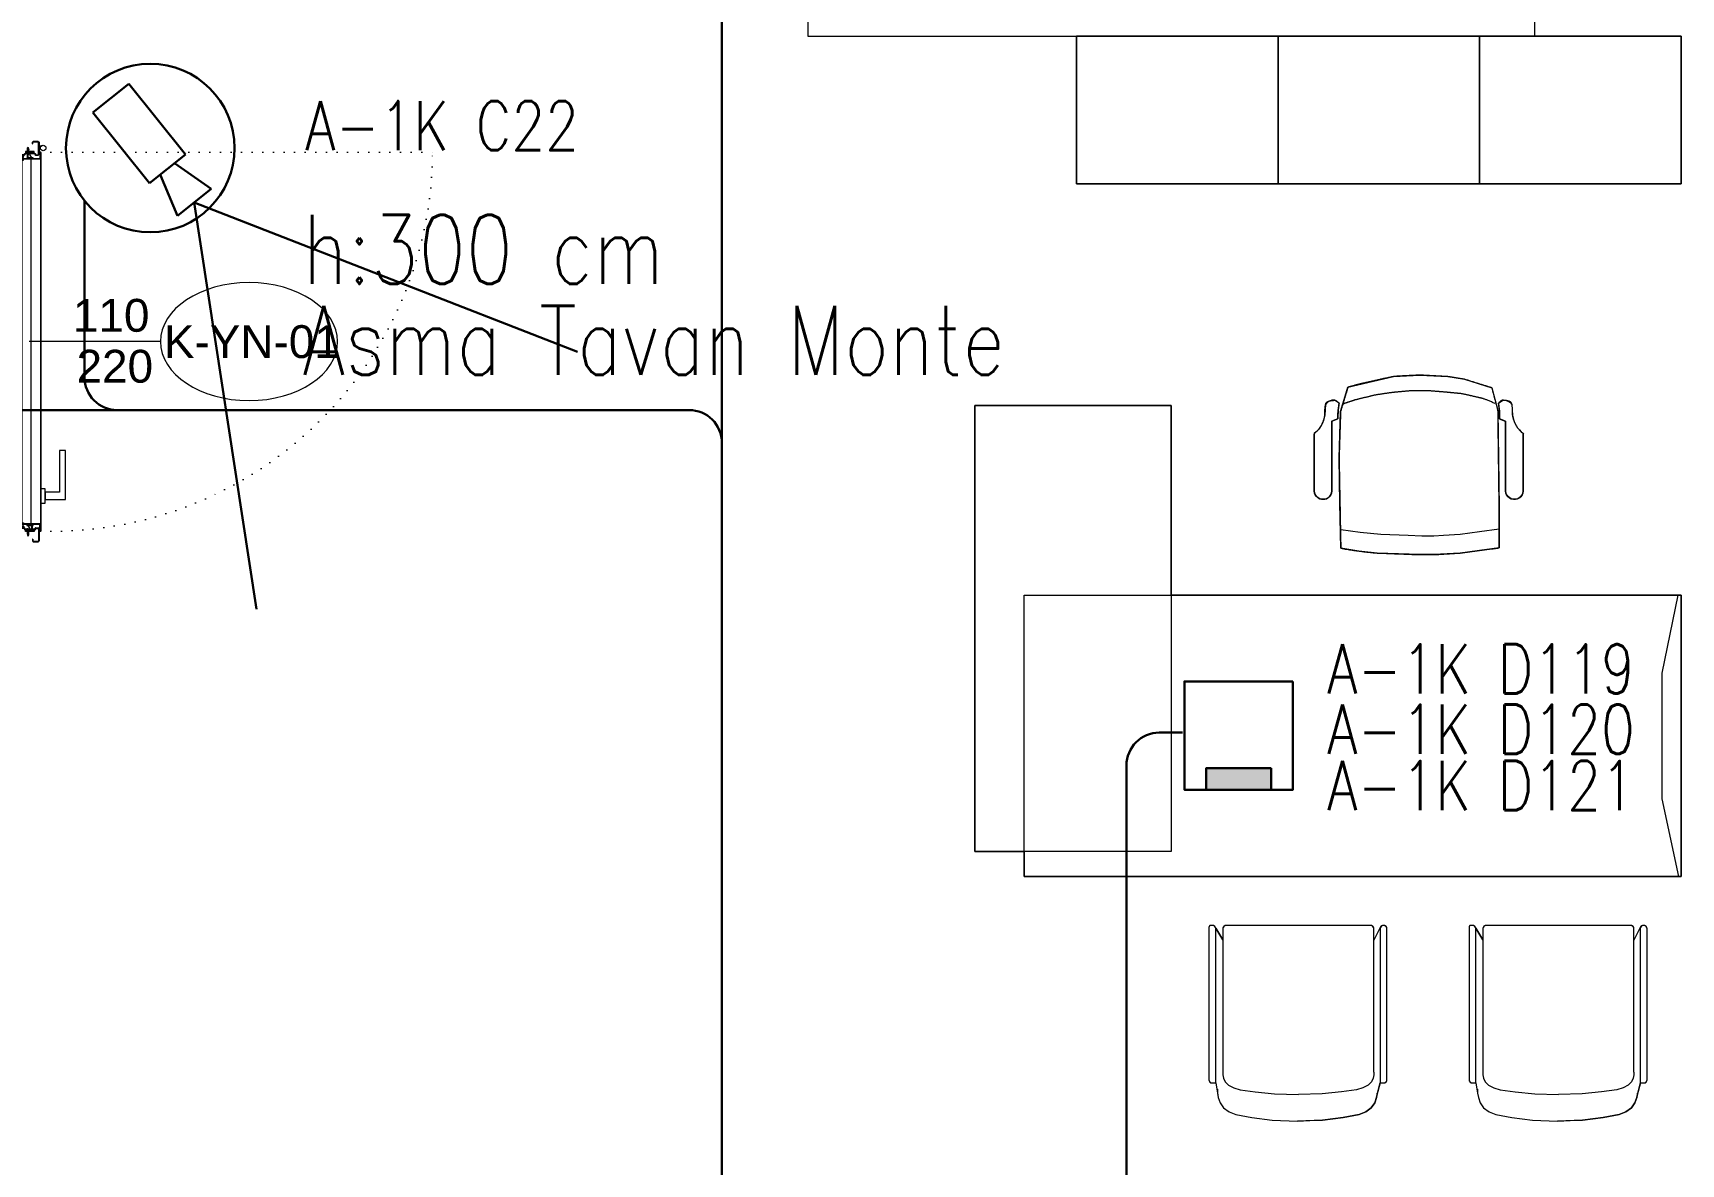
# Model space of a CAD drawing. Extents: x -2050 to 29725, y -1777 to 6820.
# Drawn here: x 1965 to 2466, y 2460 to 2804 of the extents above; entities that cross this region are included whole.
import ezdxf
from ezdxf.enums import TextEntityAlignment as Align

# ---------------------------------------------------------------- set-up
doc = ezdxf.new("R2010")
doc.units = 0
doc.header["$LTSCALE"] = 25
doc.header["$MEASUREMENT"] = 0
doc.linetypes.add('DOT2', pattern=[0.125, 0, -0.125])
doc.layers.get('0').update_dxf_attribs({"color": 9, "lineweight": 9})
for name, color, linetype, lineweight in [('05', 9, 'Continuous', 9), ('06D', 9, 'Continuous', 9), ('10', 9, 'Continuous', 9), ('14', 9, 'Continuous', 9), ('20', 9, 'DOT2', 9), ('22', 8, 'Continuous', 9), ('33', 9, 'BATTING', 9), ('40', 9, 'Continuous', 9), ('DATA TAVAN', 160, 'Continuous', 30), ('DATA YER', 30, 'Continuous', 30), ('E-DAHİLİ DOME KAMERA', 7, 'Continuous', 30), ('E-DAHİLİ KAMERA', 7, 'Continuous', 30), ('E-DÖŞEME (ŞAP İÇİ) PRİZ KUTUSU', 7, 'Continuous', 30), ('E-YAZI', 7, 'Continuous', 30)]:
    doc.layers.add(name, color=color, linetype=linetype, lineweight=lineweight)
doc.styles.add('Arial', font='arial.ttf', dxfattribs={"height": 2.5})
doc.styles.add('E-YAZI', font='txttw.shx')
doc.linetypes.add('BATTING', pattern='A,0.0001,-0.1,[134,ltypeshp.shx,S=0.1,R=0,X=-0.1,Y=0],-0.2,[134,ltypeshp.shx,S=0.1,R=180,X=0.1,Y=0],-0.1', length=0.4001)

# ---------------------------------------------------------------- blocks, each defined once
blk = doc.blocks.new('0_doorno')
blk.add_lwpolyline([(4.5, 0), (12.5, 0)])
blk.add_ellipse((-0.89, 0), major_axis=(-5.39, 0), ratio=0.666667)
at = {"style": 'Arial'}
blk.add_attdef('YUKSEKLIK', text='', height=2, dxfattribs=at).set_placement((5, 12.3), align=Align.TOP_LEFT)
blk.add_attdef('KAPINO', text='', height=2, dxfattribs=at).set_placement((0, 0), align=Align.MIDDLE)
blk.add_attdef('GENISLIK', text='', height=2, dxfattribs=at).set_placement((5, -3.79), align=Align.BOTTOM_LEFT)
blk = doc.blocks.new('Group-32-1')
for p, q in [((384804.5516, 69159.371), (384804.573, 69159.3356)), ((384804.5731, 69159.3699), (384804.573, 69159.3694)), ((384804.573, 69159.3694), (384804.573, 69159.3689)), ((384804.573, 69159.3689), (384804.573, 69158.9239)), ((384804.5732, 69159.3709), (384804.5731, 69159.3704)), ((384804.5731, 69159.3704), (384804.5731, 69159.3699)), ((384804.5733, 69159.3713), (384804.5732, 69159.3709)), ((384804.5735, 69159.3718), (384804.5733, 69159.3713)), ((384804.5736, 69159.3723), (384804.5735, 69159.3718)), ((384804.5738, 69159.3727), (384804.5736, 69159.3723)), ((384804.574, 69159.3732), (384804.5738, 69159.3727)), ((384804.5742, 69159.3736), (384804.574, 69159.3732)), ((384804.5745, 69159.374), (384804.5742, 69159.3736)), ((384804.5747, 69159.3745), (384804.5745, 69159.374)), ((384804.575, 69159.3749), (384804.5747, 69159.3745)), ((384804.5753, 69159.3752), (384804.575, 69159.3749)), ((384804.5756, 69159.3756), (384804.5753, 69159.3752)), ((384804.576, 69159.376), (384804.5756, 69159.3756)), ((384804.5763, 69159.3763), (384804.576, 69159.376)), ((384804.5767, 69159.3766), (384804.5763, 69159.3763)), ((384804.5771, 69159.3769), (384804.5767, 69159.3766)), ((384804.5775, 69159.3772), (384804.5771, 69159.3769)), ((384804.5779, 69159.3775), (384804.5775, 69159.3772)), ((384804.5783, 69159.3777), (384804.5779, 69159.3775)), ((384804.5788, 69159.3779), (384804.5783, 69159.3777)), ((384804.5792, 69159.3781), (384804.5788, 69159.3779)), ((384804.5797, 69159.3783), (384804.5792, 69159.3781)), ((384804.5801, 69159.3785), (384804.5797, 69159.3783)), ((384804.5806, 69159.3786), (384804.5801, 69159.3785)), ((384804.5811, 69159.3787), (384804.5806, 69159.3786)), ((384804.5816, 69159.3788), (384804.5811, 69159.3787)), ((384804.5821, 69159.3789), (384804.5816, 69159.3788)), ((384804.5825, 69159.3789), (384804.5821, 69159.3789)), ((384804.583, 69159.3789), (384804.5825, 69159.3789)), ((384805.023, 69159.3789), (384804.583, 69159.3789)), ((384805.0235, 69159.3789), (384805.023, 69159.3789)), ((384805.024, 69159.3789), (384805.0235, 69159.3789)), ((384805.0245, 69159.3788), (384805.024, 69159.3789)), ((384805.0249, 69159.3787), (384805.0245, 69159.3788)), ((384805.0254, 69159.3786), (384805.0249, 69159.3787)), ((384805.0259, 69159.3785), (384805.0254, 69159.3786)), ((384805.0264, 69159.3783), (384805.0259, 69159.3785)), ((384805.0268, 69159.3781), (384805.0264, 69159.3783)), ((384805.0273, 69159.3779), (384805.0268, 69159.3781)), ((384805.0277, 69159.3777), (384805.0273, 69159.3779)), ((384805.0281, 69159.3775), (384805.0277, 69159.3777)), ((384805.0285, 69159.3772), (384805.0281, 69159.3775)), ((384805.029, 69159.3769), (384805.0285, 69159.3772)), ((384805.0293, 69159.3766), (384805.029, 69159.3769)), ((384805.0297, 69159.3763), (384805.0293, 69159.3766)), ((384805.0301, 69159.376), (384805.0297, 69159.3763)), ((384805.0304, 69159.3756), (384805.0301, 69159.376)), ((384805.0307, 69159.3752), (384805.0304, 69159.3756)), ((384805.031, 69159.3749), (384805.0307, 69159.3752)), ((384805.0313, 69159.3745), (384805.031, 69159.3749)), ((384805.0316, 69159.374), (384805.0313, 69159.3745)), ((384805.0318, 69159.3736), (384805.0316, 69159.374)), ((384805.032, 69159.3732), (384805.0318, 69159.3736)), ((384805.0322, 69159.3727), (384805.032, 69159.3732)), ((384805.0324, 69159.3723), (384805.0322, 69159.3727)), ((384805.0326, 69159.3718), (384805.0324, 69159.3723)), ((384805.0327, 69159.3713), (384805.0326, 69159.3718)), ((384805.0328, 69159.3709), (384805.0327, 69159.3713)), ((384805.0329, 69159.3704), (384805.0328, 69159.3709)), ((384805.0329, 69159.3699), (384805.0329, 69159.3704)), ((384805.033, 69159.3694), (384805.0329, 69159.3699)), ((384805.0521, 69159.3725), (384805.033, 69159.3345)), ((384805.033, 69159.3689), (384805.033, 69159.3694)), ((384805.033, 69158.9322), (384805.033, 69159.3689)), ((384804.5516, 69158.8992), (384804.558, 69158.8616)), ((384805.033, 69158.9322), (384805.033, 69158.9322)), ((384805.0524, 69158.8992), (384805.0423, 69158.8616))]:
    blk.add_line(p, q)
at = {"flags": 128}
for points in [[(384804.5309, 69158.9092), (384804.5309, 69158.9087), (384804.531, 69158.9082), (384804.531, 69158.9077), (384804.5311, 69158.9072), (384804.5312, 69158.9068), (384804.5314, 69158.9063), (384804.5315, 69158.9058), (384804.5317, 69158.9054), (384804.5319, 69158.9049), (384804.5321, 69158.9045), (384804.5324, 69158.904), (384804.5326, 69158.9036), (384804.5329, 69158.9032), (384804.5332, 69158.9028), (384804.5335, 69158.9025), (384804.5339, 69158.9021), (384804.5342, 69158.9018), (384804.5346, 69158.9015), (384804.535, 69158.9012), (384804.5354, 69158.9009), (384804.5358, 69158.9006), (384804.5362, 69158.9004), (384804.5367, 69158.9001), (384804.5371, 69158.8999), (384804.5376, 69158.8998), (384804.538, 69158.8996), (384804.5385, 69158.8995), (384804.539, 69158.8994), (384804.5395, 69158.8993), (384804.54, 69158.8992), (384804.5404, 69158.8992), (384804.5409, 69158.8992), (384804.5516, 69158.8992), (384804.5516, 69159.3689), (384804.5516, 69159.3694), (384804.5516, 69159.3699), (384804.5515, 69159.3704), (384804.5515, 69159.3709), (384804.5513, 69159.3713), (384804.5512, 69159.3718), (384804.5511, 69159.3723), (384804.5509, 69159.3727), (384804.5507, 69159.3732), (384804.5505, 69159.3736), (384804.5502, 69159.374), (384804.55, 69159.3745), (384804.5497, 69159.3749), (384804.5494, 69159.3752), (384804.5491, 69159.3756), (384804.5487, 69159.376), (384804.5484, 69159.3763), (384804.548, 69159.3766), (384804.5476, 69159.3769), (384804.5472, 69159.3772), (384804.5468, 69159.3775), (384804.5464, 69159.3777), (384804.5459, 69159.3779), (384804.5455, 69159.3781), (384804.545, 69159.3783), (384804.5445, 69159.3785), (384804.5441, 69159.3786), (384804.5436, 69159.3787), (384804.5431, 69159.3788), (384804.5426, 69159.3789), (384804.5421, 69159.3789), (384804.5416, 69159.3789), (384804.5359, 69159.3789), (384804.5357, 69159.3789), (384804.5354, 69159.3789), (384804.5352, 69159.3788), (384804.535, 69159.3788), (384804.5347, 69159.3788), (384804.5345, 69159.3787), (384804.5343, 69159.3786), (384804.534, 69159.3785), (384804.5338, 69159.3784), (384804.5336, 69159.3783), (384804.5334, 69159.3782), (384804.5332, 69159.3781), (384804.533, 69159.3779), (384804.5328, 69159.3778), (384804.5326, 69159.3776), (384804.5324, 69159.3774), (384804.5322, 69159.3773), (384804.5321, 69159.3771), (384804.5319, 69159.3769), (384804.5318, 69159.3767), (384804.5316, 69159.3765), (384804.5315, 69159.3763), (384804.5314, 69159.376), (384804.5313, 69159.3758), (384804.5312, 69159.3756), (384804.5312, 69159.3754), (384804.5311, 69159.3751), (384804.531, 69159.3749), (384804.531, 69159.3746), (384804.531, 69159.3744), (384804.5309, 69159.3741), (384804.5309, 69159.3739), (384804.5309, 69158.9092)], [(384805.0521, 69158.8992), (384805.0628, 69158.8992), (384805.0633, 69158.8992), (384805.0638, 69158.8992), (384805.0642, 69158.8993), (384805.0647, 69158.8994), (384805.0652, 69158.8995), (384805.0657, 69158.8996), (384805.0661, 69158.8998), (384805.0666, 69158.8999), (384805.0671, 69158.9001), (384805.0675, 69158.9004), (384805.0679, 69158.9006), (384805.0683, 69158.9009), (384805.0687, 69158.9012), (384805.0691, 69158.9015), (384805.0695, 69158.9018), (384805.0698, 69158.9021), (384805.0702, 69158.9025), (384805.0705, 69158.9028), (384805.0708, 69158.9032), (384805.0711, 69158.9036), (384805.0714, 69158.904), (384805.0716, 69158.9045), (384805.0718, 69158.9049), (384805.072, 69158.9054), (384805.0722, 69158.9058), (384805.0723, 69158.9063), (384805.0725, 69158.9068), (384805.0726, 69158.9072), (384805.0727, 69158.9077), (384805.0727, 69158.9082), (384805.0728, 69158.9087), (384805.0728, 69158.9092), (384805.0728, 69159.3689), (384805.0728, 69159.3694), (384805.0727, 69159.3699), (384805.0727, 69159.3704), (384805.0726, 69159.3709), (384805.0725, 69159.3713), (384805.0723, 69159.3718), (384805.0722, 69159.3723), (384805.072, 69159.3727), (384805.0718, 69159.3732), (384805.0716, 69159.3736), (384805.0714, 69159.374), (384805.0711, 69159.3745), (384805.0708, 69159.3749), (384805.0705, 69159.3752), (384805.0702, 69159.3756), (384805.0698, 69159.376), (384805.0695, 69159.3763), (384805.0691, 69159.3766), (384805.0687, 69159.3769), (384805.0683, 69159.3772), (384805.0679, 69159.3775), (384805.0675, 69159.3777), (384805.0671, 69159.3779), (384805.0666, 69159.3781), (384805.0661, 69159.3783), (384805.0657, 69159.3785), (384805.0652, 69159.3786), (384805.0647, 69159.3787), (384805.0642, 69159.3788), (384805.0638, 69159.3789), (384805.0633, 69159.3789), (384805.0628, 69159.3789), (384805.0621, 69159.3789), (384805.0616, 69159.3789), (384805.0611, 69159.3789), (384805.0606, 69159.3788), (384805.0601, 69159.3787), (384805.0596, 69159.3786), (384805.0592, 69159.3785), (384805.0587, 69159.3783), (384805.0582, 69159.3781), (384805.0578, 69159.3779), (384805.0574, 69159.3777), (384805.0569, 69159.3775), (384805.0565, 69159.3772), (384805.0561, 69159.3769), (384805.0557, 69159.3766), (384805.0554, 69159.3763), (384805.055, 69159.376), (384805.0547, 69159.3756), (384805.0543, 69159.3752), (384805.054, 69159.3749), (384805.0538, 69159.3745), (384805.0535, 69159.374), (384805.0533, 69159.3736), (384805.053, 69159.3732), (384805.0528, 69159.3727), (384805.0527, 69159.3723), (384805.0525, 69159.3718), (384805.0524, 69159.3713), (384805.0523, 69159.3709), (384805.0522, 69159.3704), (384805.0521, 69159.3699), (384805.0521, 69159.3694), (384805.0521, 69159.3689), (384805.0521, 69158.8992)]]:
    blk.add_lwpolyline(points, close=True, dxfattribs=at)
for points in [[(384804.5309, 69158.9092, 0.414214), (384804.5409, 69158.8992), (384804.5516, 69158.8992), (384804.5516, 69159.3689, 0.414214), (384804.5416, 69159.3789), (384804.5359, 69159.3789, 0.414214), (384804.5309, 69159.3739)], [(384805.0521, 69158.8992), (384805.0628, 69158.8992, 0.414214), (384805.0728, 69158.9092), (384805.0728, 69159.3689, 0.414214), (384805.0628, 69159.3789), (384805.0621, 69159.3789, 0.414214), (384805.0521, 69159.3689)]]:
    blk.add_lwpolyline(points, format="xyb", close=True, dxfattribs=at)
blk.add_lwpolyline([(384805.033, 69158.9322), (384805.033, 69159.3689, 0.414214), (384805.023, 69159.3789), (384804.583, 69159.3789, 0.414214), (384804.573, 69159.3689), (384804.573, 69158.9239), (384804.5738, 69158.9202)], format="xyb", dxfattribs=at)
for points in [[(384804.573, 69158.9322), (384804.573, 69158.9239), (384804.5752, 69158.9142), (384804.5804, 69158.903), (384804.5903, 69158.8926), (384804.6064, 69158.8839), (384804.6258, 69158.8783), (384804.6716, 69158.8721), (384804.7307, 69158.8665), (384804.803, 69158.8644)], [(384805.033, 69158.9322), (384805.033, 69158.9239), (384805.0308, 69158.9142), (384805.0256, 69158.903), (384805.0157, 69158.8926), (384804.9996, 69158.8839), (384804.9803, 69158.8783), (384804.9344, 69158.8721), (384804.8753, 69158.8665), (384804.803, 69158.8644)], [(384804.5569, 69158.8806), (384804.5569, 69158.8686), (384804.5592, 69158.8546), (384804.5647, 69158.8386), (384804.5752, 69158.8236), (384804.5922, 69158.8111), (384804.6127, 69158.8031), (384804.6612, 69158.7941), (384804.7237, 69158.7861), (384804.8002, 69158.7831)], [(384805.0434, 69158.8658), (384805.0434, 69158.8686), (384805.0412, 69158.8546), (384805.0357, 69158.8386), (384805.0252, 69158.8236), (384805.0082, 69158.8111), (384804.9877, 69158.8031), (384804.9392, 69158.7941), (384804.8767, 69158.7861), (384804.8002, 69158.7831)]]:
    blk.add_lwpolyline(points, dxfattribs=at)
at = {"layer": '40'}
blk.add_lwpolyline([(384805.023, 69159.3789), (384804.583, 69159.3789, 0.414214), (384804.573, 69159.3689), (384804.573, 69159.3366), (384804.573, 69159.3356), (384804.5516, 69159.371), (384804.551, 69159.3725, 0.309775), (384804.5416, 69159.3789), (384804.5359, 69159.3789, 0.413784), (384804.5309, 69159.3739), (384804.5309, 69158.9092, 0.414214), (384804.5409, 69158.8992), (384804.5516, 69158.8992), (384804.5569, 69158.8686), (384804.5592, 69158.8546), (384804.5647, 69158.8386), (384804.5752, 69158.8236), (384804.5922, 69158.8111), (384804.6127, 69158.8031), (384804.6612, 69158.7941), (384804.7237, 69158.7861), (384804.8002, 69158.7831), (384804.8384, 69158.7846), (384804.8767, 69158.7861), (384804.9392, 69158.7941), (384804.9877, 69158.8031), (384805.0082, 69158.8111), (384805.0252, 69158.8236), (384805.0357, 69158.8386), (384805.0412, 69158.8546), (384805.0473, 69158.8804), (384805.0524, 69158.8992), (384805.0628, 69158.8992, 0.414214), (384805.0728, 69158.9092), (384805.0728, 69159.3689, 0.781144), (384805.0521, 69159.3725), (384805.033, 69159.3345), (384805.033, 69159.3689, 0.407263), (384805.0232, 69159.3789)], format="xyb", close=True, dxfattribs=at)
blk = doc.blocks.new('Group-258-1')
at = {"linetype": 'Continuous'}
for p, q in [((384800.0983, 69164.505), (384800.0936, 69164.5084)), ((384800.71, 69164.505), (384800.7146, 69164.5084)), ((384800.2257, 69164.3995), (384800.1668, 69164.4084)), ((384800.2892, 69164.3936), (384800.2257, 69164.3995)), ((384800.3717, 69164.3904), (384800.2892, 69164.3936)), ((384800.4137, 69164.389), (384800.3717, 69164.3904)), ((384800.4502, 69164.389), (384800.4137, 69164.389)), ((384800.4792, 69164.3908), (384800.4502, 69164.389)), ((384800.5299, 69164.394), (384800.4792, 69164.3908)), ((384800.5895, 69164.4019), (384800.5299, 69164.394)), ((384800.6491, 69164.4097), (384800.5895, 69164.4019))]:
    blk.add_line(p, q, dxfattribs=at)
at = {"linetype": 'Continuous', "flags": 128}
for points in [[(384800.0862, 69164.6997), (384800.0862, 69164.6409), (384800.0862, 69164.6409)], [(384800.722, 69164.6997), (384800.722, 69164.6409), (384800.722, 69164.6409)], [(384800.0862, 69164.6409), (384800.0862, 69164.5259), (384800.0862, 69164.6409)], [(384800.1395, 69164.5259), (384800.1395, 69164.6409), (384800.1395, 69164.6409)], [(384800.6687, 69164.5259), (384800.6687, 69164.6409), (384800.6687, 69164.6409)], [(384800.722, 69164.6409), (384800.722, 69164.5259), (384800.722, 69164.6409)], [(384800.0862, 69164.5259), (384800.0862, 69164.5259), (384800.087, 69164.52)], [(384800.0862, 69164.5259), (384800.087, 69164.52), (384800.087, 69164.52)], [(384800.087, 69164.52), (384800.087, 69164.52), (384800.0892, 69164.5143)], [(384800.087, 69164.52), (384800.0892, 69164.5143), (384800.0892, 69164.5143)], [(384800.1365, 69164.5143), (384800.1365, 69164.5143), (384800.1387, 69164.52)], [(384800.1365, 69164.5143), (384800.1387, 69164.52), (384800.1387, 69164.52)], [(384800.1387, 69164.52), (384800.1387, 69164.52), (384800.1395, 69164.5259)], [(384800.1387, 69164.52), (384800.1395, 69164.5259), (384800.1395, 69164.5259)], [(384800.6695, 69164.52), (384800.6695, 69164.52), (384800.6687, 69164.5259)], [(384800.6695, 69164.52), (384800.6687, 69164.5259), (384800.6687, 69164.5259)], [(384800.6718, 69164.5143), (384800.6718, 69164.5143), (384800.6695, 69164.52)], [(384800.6718, 69164.5143), (384800.6695, 69164.52), (384800.6695, 69164.52)], [(384800.7213, 69164.52), (384800.7213, 69164.52), (384800.719, 69164.5143)], [(384800.7213, 69164.52), (384800.719, 69164.5143), (384800.719, 69164.5143)], [(384800.722, 69164.5259), (384800.722, 69164.5259), (384800.7213, 69164.52)], [(384800.722, 69164.5259), (384800.7213, 69164.52), (384800.7213, 69164.52)], [(384800.0892, 69164.5143), (384800.0892, 69164.5143), (384800.0929, 69164.5094)], [(384800.0892, 69164.5143), (384800.0936, 69164.5084), (384800.0929, 69164.5094)], [(384800.0977, 69164.5054), (384800.0977, 69164.5054), (384800.1034, 69164.5026)], [(384800.0977, 69164.5054), (384800.1034, 69164.5026), (384800.1034, 69164.5026)], [(384800.1034, 69164.5026), (384800.1034, 69164.5026), (384800.1096, 69164.5011)], [(384800.1034, 69164.5026), (384800.1096, 69164.5011), (384800.1096, 69164.5011)], [(384800.1096, 69164.5011), (384800.1096, 69164.5011), (384800.1161, 69164.5011)], [(384800.1096, 69164.5011), (384800.1161, 69164.5011), (384800.1161, 69164.5011)], [(384800.1161, 69164.5011), (384800.1161, 69164.5011), (384800.1223, 69164.5026)], [(384800.1161, 69164.5011), (384800.1223, 69164.5026), (384800.1223, 69164.5026)], [(384800.1223, 69164.5026), (384800.1223, 69164.5026), (384800.128, 69164.5054)], [(384800.1223, 69164.5026), (384800.128, 69164.5054), (384800.128, 69164.5054)], [(384800.128, 69164.5054), (384800.128, 69164.5054), (384800.1328, 69164.5094)], [(384800.128, 69164.5054), (384800.1328, 69164.5094), (384800.1328, 69164.5094)], [(384800.1328, 69164.5094), (384800.1328, 69164.5094), (384800.1365, 69164.5143)], [(384800.1328, 69164.5094), (384800.1365, 69164.5143), (384800.1365, 69164.5143)], [(384800.6754, 69164.5094), (384800.6754, 69164.5094), (384800.6718, 69164.5143)], [(384800.6754, 69164.5094), (384800.6718, 69164.5143), (384800.6718, 69164.5143)], [(384800.6802, 69164.5054), (384800.6802, 69164.5054), (384800.6754, 69164.5094)], [(384800.6802, 69164.5054), (384800.6754, 69164.5094), (384800.6754, 69164.5094)], [(384800.6859, 69164.5026), (384800.6859, 69164.5026), (384800.6802, 69164.5054)], [(384800.6859, 69164.5026), (384800.6802, 69164.5054), (384800.6802, 69164.5054)], [(384800.6922, 69164.5011), (384800.6922, 69164.5011), (384800.6859, 69164.5026)], [(384800.6922, 69164.5011), (384800.6859, 69164.5026), (384800.6859, 69164.5026)], [(384800.6986, 69164.5011), (384800.6986, 69164.5011), (384800.6922, 69164.5011)], [(384800.6986, 69164.5011), (384800.6922, 69164.5011), (384800.6922, 69164.5011)], [(384800.7048, 69164.5026), (384800.7048, 69164.5026), (384800.6986, 69164.5011)], [(384800.7048, 69164.5026), (384800.6986, 69164.5011), (384800.6986, 69164.5011)], [(384800.7105, 69164.5054), (384800.7105, 69164.5054), (384800.7048, 69164.5026)], [(384800.7105, 69164.5054), (384800.7048, 69164.5026), (384800.7048, 69164.5026)], [(384800.719, 69164.5143), (384800.7146, 69164.5084), (384800.7153, 69164.5094)], [(384800.719, 69164.5143), (384800.719, 69164.5143), (384800.7153, 69164.5094)]]:
    blk.add_lwpolyline(points, close=True, dxfattribs=at)
at = {"linetype": 'Continuous'}
for points in [[(384800.3272, 69164.8751), (384800.2792, 69164.8644), (384800.2312, 69164.8536)], [(384800.4074, 69164.8792), (384800.3673, 69164.8772), (384800.3272, 69164.8751)], [(384800.4932, 69164.8746), (384800.4503, 69164.8769), (384800.4074, 69164.8792)], [(384800.5432, 69164.8666), (384800.5182, 69164.8706), (384800.4932, 69164.8746)], [(384800.1886, 69164.8426), (384800.1775, 69164.8055), (384800.1663, 69164.7685)], [(384800.2312, 69164.8536), (384800.2099, 69164.8481), (384800.1886, 69164.8426)], [(384800.2746, 69164.8191), (384800.2429, 69164.8115), (384800.2113, 69164.8039)], [(384800.3252, 69164.8264), (384800.2999, 69164.8227), (384800.2746, 69164.8191)], [(384800.3841, 69164.8318), (384800.3546, 69164.8291), (384800.3252, 69164.8264)], [(384800.4307, 69164.8318), (384800.4074, 69164.8318), (384800.3841, 69164.8318)], [(384800.4872, 69164.8271), (384800.4589, 69164.8295), (384800.4307, 69164.8318)], [(384800.5356, 69164.8225), (384800.5114, 69164.8248), (384800.4872, 69164.8271)], [(384800.5919, 69164.8096), (384800.5638, 69164.8161), (384800.5356, 69164.8225)], [(384800.6271, 69164.8405), (384800.5851, 69164.8535), (384800.5432, 69164.8666)], [(384800.6454, 69164.7717), (384800.6363, 69164.8061), (384800.6271, 69164.8405)], [(384800.1182, 69164.7571), (384800.1184, 69164.788), (384800.1261, 69164.8013), (384800.1481, 69164.8026)], [(384800.1481, 69164.8026), (384800.1523, 69164.8031), (384800.1616, 69164.7937)], [(384800.1585, 69164.7715), (384800.1583, 69164.7588), (384800.158, 69164.7461)], [(384800.1616, 69164.7937), (384800.1601, 69164.7826), (384800.1585, 69164.7715)], [(384800.1663, 69164.7685), (384800.1639, 69164.6975), (384800.1616, 69164.6266)], [(384800.2113, 69164.8039), (384800.1911, 69164.7972), (384800.1708, 69164.7905)], [(384800.637, 69164.7924), (384800.6046, 69164.8075), (384800.5919, 69164.8096)], [(384800.6491, 69164.4746), (384800.6472, 69164.6232), (384800.6454, 69164.7717)], [(384800.6601, 69164.8026), (384800.656, 69164.8031), (384800.6466, 69164.7937)], [(384800.6466, 69164.7937), (384800.6482, 69164.7826), (384800.6497, 69164.7715)], [(384800.6497, 69164.7715), (384800.65, 69164.7588), (384800.6502, 69164.7461)], [(384800.69, 69164.7571), (384800.6898, 69164.788), (384800.6822, 69164.8013), (384800.6601, 69164.8026)], [(384800.0854, 69164.7011), (384800.1126, 69164.7212), (384800.1182, 69164.7571)], [(384800.158, 69164.7461), (384800.1488, 69164.7423), (384800.1395, 69164.7385)], [(384800.1395, 69164.7385), (384800.1395, 69164.6897), (384800.1395, 69164.6409)], [(384800.6502, 69164.7461), (384800.6595, 69164.7423), (384800.6687, 69164.7385)], [(384800.6687, 69164.7385), (384800.6687, 69164.6897), (384800.6687, 69164.6409)], [(384800.7229, 69164.7011), (384800.6957, 69164.7212), (384800.69, 69164.7571)], [(384800.1616, 69164.6266), (384800.1642, 69164.4892), (384800.1668, 69164.3518)], [(384800.6491, 69164.3531), (384800.6491, 69164.4138), (384800.6491, 69164.4746)], [(384800.1668, 69164.3518), (384800.2302, 69164.3409), (384800.278, 69164.3374)], [(384800.278, 69164.3374), (384800.3427, 69164.3349), (384800.4074, 69164.3324)], [(384800.4074, 69164.3324), (384800.4288, 69164.3324), (384800.4502, 69164.3324)], [(384800.4502, 69164.3324), (384800.4901, 69164.3349), (384800.5299, 69164.3374)], [(384800.5299, 69164.3374), (384800.5895, 69164.3452), (384800.6491, 69164.3531)]]:
    blk.add_open_spline(points, degree=2, dxfattribs=at)
at = {"layer": '40'}
blk.add_lwpolyline([(384800.6491, 69164.3531), (384800.5895, 69164.3452), (384800.5299, 69164.3374), (384800.4502, 69164.3324), (384800.4074, 69164.3324), (384800.3427, 69164.3349), (384800.278, 69164.3374), (384800.2222, 69164.3433), (384800.1668, 69164.3518), (384800.1642, 69164.4892), (384800.1616, 69164.6266), (384800.1639, 69164.6975), (384800.1663, 69164.7685), (384800.1732, 69164.7913), (384800.1886, 69164.8426), (384800.3272, 69164.8751), (384800.4074, 69164.8792), (384800.4932, 69164.8746), (384800.5432, 69164.8666), (384800.6271, 69164.8405), (384800.6454, 69164.7717), (384800.6472, 69164.6232), (384800.6491, 69164.4746), (384800.6491, 69164.4097)], close=True, dxfattribs=at)
for points in [[(384800.1395, 69164.7385), (384800.158, 69164.7461), (384800.1583, 69164.7588), (384800.1585, 69164.7715), (384800.1616, 69164.7937), (384800.1481, 69164.8026, 0.293897), (384800.1206, 69164.7899), (384800.1182, 69164.7571, -0.205), (384800.0854, 69164.7011), (384800.0862, 69164.6997), (384800.0862, 69164.5259, 0.937941), (384800.1395, 69164.5259)], [(384800.6687, 69164.7385), (384800.6502, 69164.7461), (384800.65, 69164.7588), (384800.6497, 69164.7715), (384800.6466, 69164.7937), (384800.6601, 69164.8026, -0.293897), (384800.6877, 69164.7899), (384800.69, 69164.7571, 0.205), (384800.7229, 69164.7011), (384800.722, 69164.6997), (384800.722, 69164.5259, -0.937941), (384800.6687, 69164.5259)]]:
    blk.add_lwpolyline(points, format="xyb", close=True, dxfattribs=at)
blk = doc.blocks.new('Group-8-1')
for p, q in [((384791.7973, 69160.1985), (384791.7973, 69159.4172)), ((384791.7973, 69159.4172), (384792.2453, 69159.4172))]:
    blk.add_line(p, q)
blk.add_lwpolyline([(384792.395, 69160.776), (384792.395, 69159.4172), (384792.2453, 69159.4172), (384792.2453, 69159.3415), (384790.2453, 69159.3415), (384790.2453, 69160.1981), (384791.7973, 69160.1985), (384791.7973, 69160.776)], close=True)
at = {"flags": 128}
for points in [[(384792.2453, 69159.4172), (384792.395, 69159.4172), (384792.395, 69160.776), (384791.7973, 69160.776), (384791.7973, 69160.1985)], [(384790.2457, 69160.1985), (384790.2547, 69160.1985), (384790.3041, 69159.9608), (384790.3041, 69159.5776), (384790.2526, 69159.3415), (384790.2453, 69159.3415), (384790.2453, 69160.1981)]]:
    blk.add_lwpolyline(points, dxfattribs=at)
for points in [[(384792.2453, 69160.1985), (384790.2453, 69160.1985), (384790.2453, 69159.3415), (384792.2453, 69159.3415), (384792.2453, 69160.1985)], [(384792.2453, 69160.1985), (384790.2453, 69160.1985), (384790.2453, 69159.3415), (384792.2453, 69159.3415)]]:
    blk.add_lwpolyline(points, close=True, dxfattribs=at)
blk = doc.blocks.new('Group-19-11')
at = {"color": 7, "extrusion": (0, 0, -1), "zscale": -1}
for name, p in [('Group-258-1', (-384801.2026, -69165.6592)), ('Group-32-1', (-384805.1762, -69161.835)), ('Group-32-1', (-384805.968, -69161.835))]:
    blk.add_blockref(name, p, dxfattribs=at)
blk.add_blockref('Group-8-1', (-384790.2453, -69161.6485))
blk = doc.blocks.new('Group-41-1')
for p, q in [((384804.5645, 69162.035), (384804.5645, 69161.585)), ((384805.1779, 69162.035), (384804.5645, 69162.035)), ((384805.1779, 69161.585), (384805.1779, 69162.035)), ((384804.5645, 69161.585), (384805.1779, 69161.585))]:
    blk.add_line(p, q)
at = {"flags": 128}
blk.add_lwpolyline([(384804.5645, 69162.035), (384805.1779, 69162.035), (384805.1779, 69161.585), (384804.5645, 69161.585)], close=True, dxfattribs=at)
blk = doc.blocks.new('Group-42-1')
at = {"layer": '05', "color": 7}
for p in [(-1.2267, 0), (-0.6133, 0), (0, 0)]:
    blk.add_blockref('Group-41-1', p, dxfattribs=at)
blk = doc.blocks.new('*U10')
at = {"ltscale": 15}
for p, q in [((-24.9, 0.9), (-25.7, 0)), ((-24.9, -0.9), (-25.7, 0)), ((-22.9, 1.5), (-24.9, 0.9)), ((-22.9, 1.5), (-22.9, -1.5)), ((-21.2, -2.7), (-18.1, 2.8)), ((-21, -2.7), (-17.9, 2.7)), ((-19.7, -2.7), (-16.6, 2.8)), ((-19.5, -2.7), (-16.4, 2.7)), ((-18.5, 1.5), (-18.3, 2)), ((-18.2, -2.7), (-15.1, 2.8)), ((-18, -2.7), (-14.9, 2.7)), ((-17, 1.5), (-16.8, 2)), ((-16.7, -2.7), (-13.6, 2.8)), ((-16.5, -2.7), (-13.4, 2.7)), ((-15.5, 1.5), (-15.3, 2)), ((-15.2, -2.7), (-12.1, 2.8)), ((-15, -2.7), (-11.9, 2.7)), ((-14, 1.5), (-13.8, 2)), ((-13.7, -2.7), (-10.6, 2.8)), ((-13.5, -2.7), (-10.4, 2.7)), ((-12.5, 1.5), (-12.3, 2)), ((-12.2, -2.7), (-9.1, 2.8)), ((-12, -2.7), (-8.9, 2.7)), ((-11, 1.5), (-10.8, 2)), ((-10.7, -2.7), (-7.6, 2.8)), ((-10.5, -2.7), (-7.4, 2.7)), ((-9.5, 1.5), (-9.3, 2)), ((-9.2, -2.7), (-6.1, 2.8)), ((-9, -2.7), (-5.9, 2.7)), ((-8, 1.5), (-7.8, 2)), ((-7.7, -2.7), (-4.6, 2.8)), ((-7.5, -2.7), (-4.4, 2.7)), ((-6.5, 1.5), (-6.3, 2)), ((-6.2, -2.7), (-3.1, 2.8)), ((-6, -2.7), (-2.9, 2.7)), ((-5, 1.5), (-4.8, 2)), ((-4.7, -2.7), (-1.6, 2.8)), ((-4.5, -2.7), (-1.4, 2.7)), ((-3.5, 1.5), (-3.3, 2)), ((-2, 1.5), (-1.8, 2)), ((-0.5, 4.2), (-1.5, 1.5)), ((0, 0.5), (-0.6, 0.5)), ((-24.9, -0.9), (-22.9, -1.5)), ((-8.6, -1.5), (-22.9, -1.5)), ((-21.2, -2.7), (-20.9, -1.5)), ((-20.3, -1.5), (-19.1, -1.5)), ((-19.7, -2.7), (-19.4, -1.5)), ((-18.8, -1.5), (-17.6, -1.5)), ((-18.2, -2.7), (-17.9, -1.5)), ((-17.3, -1.5), (-16.1, -1.5)), ((-16.7, -2.7), (-16.4, -1.5)), ((-15.8, -1.5), (-14.6, -1.5)), ((-15.2, -2.7), (-14.9, -1.5)), ((-14.3, -1.5), (-13.1, -1.5)), ((-13.7, -2.7), (-13.4, -1.5)), ((-12.8, -1.5), (-11.6, -1.5)), ((-12.2, -2.7), (-11.9, -1.5)), ((-11.3, -1.5), (-10.1, -1.5)), ((-10.7, -2.7), (-10.4, -1.5)), ((-9.8, -1.5), (-8.6, -1.5)), ((-9.2, -2.7), (-8.9, -1.5)), ((-8.3, -1.5), (-7.1, -1.5)), ((-7.7, -2.7), (-7.4, -1.5)), ((-6.8, -1.5), (-5.6, -1.5)), ((-6.2, -2.7), (-5.9, -1.5)), ((-5.3, -1.5), (-4.1, -1.5)), ((-4.7, -2.7), (-4.4, -1.5)), ((-3.8, -1.5), (-2.1, -1.5)), ((-0.5, -4.2), (-1.5, -1.5)), ((0, -0.5), (-0.6, -0.5))]:
    blk.add_line(p, q, dxfattribs=at)
for p, q in [((-6.9, 1.5), (-22.9, 1.5)), ((-17.4, 1.5), (-18.6, 1.5)), ((-15.9, 1.5), (-17.1, 1.5)), ((-14.4, 1.5), (-15.6, 1.5)), ((-12.9, 1.5), (-14.1, 1.5)), ((-11.4, 1.5), (-12.6, 1.5)), ((-9.9, 1.5), (-11.1, 1.5)), ((-8.4, 1.5), (-9.6, 1.5)), ((-6.9, 1.5), (-8.1, 1.5)), ((-5.4, 1.5), (-6.6, 1.5)), ((-3.9, 1.5), (-5.1, 1.5)), ((-2.4, 1.5), (-3.6, 1.5)), ((-1.5, 1.5), (-2.1, 1.5)), ((0, 0.5), (0, 4.1)), ((-1.5, -1.5), (-2.1, -1.5)), ((0, -0.5), (0, -4.1))]:
    blk.add_line(p, q)
for centre, radius, start, end in [((-26, 3.9), 3.92, 274.361, 322.10246), ((-26, -3.9), 3.92, 37.89754, 85.639), ((-18, 2.8), 0.0971, 330.32042, 150.32042), ((-16.5, 2.8), 0.0971, 330.32042, 150.32042), ((-15, 2.8), 0.0971, 330.32042, 150.32042), ((-13.5, 2.8), 0.0971, 330.32042, 150.32042), ((-12, 2.8), 0.0971, 330.32042, 150.32042), ((-10.5, 2.8), 0.0971, 330.32042, 150.32042), ((-9, 2.8), 0.0971, 330.32042, 150.32042), ((-7.5, 2.8), 0.0971, 330.32042, 150.32042), ((-6, 2.8), 0.0971, 330.32042, 150.32042), ((-4.5, 2.8), 0.0971, 330.32042, 150.32042), ((-3, 2.8), 0.0971, 330.32042, 150.32042), ((-1.5, 2.8), 0.0971, 330.32042, 150.32042), ((-0.6, 0), 0.486, 90, 270), ((-0.3, 4.1), 0.25, 0, 150.08641), ((-21.1, -2.7), 0.0971, 150.32042, 330.32042), ((-19.6, -2.7), 0.0971, 150.32042, 330.32042), ((-18.1, -2.7), 0.0971, 150.32042, 330.32042), ((-16.6, -2.7), 0.0971, 150.32042, 330.32042), ((-15.1, -2.7), 0.0971, 150.32042, 330.32042), ((-13.6, -2.7), 0.0971, 150.32042, 330.32042), ((-12.1, -2.7), 0.0971, 150.32042, 330.32042), ((-10.6, -2.7), 0.0971, 150.32042, 330.32042), ((-9.1, -2.7), 0.0971, 150.32042, 330.32042), ((-7.6, -2.7), 0.0971, 150.32042, 330.32042), ((-6.1, -2.7), 0.0971, 150.32042, 330.32042), ((-4.6, -2.7), 0.0971, 150.32042, 330.32042), ((-0.3, -4.1), 0.25, 209.91359, 0)]:
    blk.add_arc(centre, radius, start, end, dxfattribs=at)
blk = doc.blocks.new('conta')
at = {"ltscale": 10}
for p, q in [((-2649.88, 5344.46), (-2649.78, 5344.3)), ((-2649.87, 5345.53), (-2649.81, 5345.61)), ((-2649.78, 5344.3), (-2649.74, 5344.3)), ((-2649.72, 5345.4), (-2649.28, 5345.4)), ((-2649.25, 5345.41), (-2649.09, 5345.51)), ((-2648.97, 5344.05), (-2648.78, 5343.8)), ((-2648.87, 5344.09), (-2648.7, 5343.86)), ((-2648.83, 5344.87), (-2648.56, 5345.24)), ((-2648.77, 5345.12), (-2648.63, 5345.3)), ((-2648.71, 5343.79), (-2648.71, 5343.79)), ((-2648.56, 5345.31), (-2648.56, 5345.31))]:
    blk.add_line(p, q, dxfattribs=at)
for centre, radius, start, end in [((-2653.03, 5345), 3.19, 350.46739, 8.93723), ((-2649.87, 5344.47), 0.02, 170.46739, 213.74513), ((-2649.83, 5345.5), 0.05, 140.63452, 188.93723), ((-2649.74, 5345.58), 0.0696, 22.24275, 159.25804), ((-2650.94, 5345.01), 1.24, 340.33821, 16.77718), ((-2649.74, 5344.58), 0.03, 160.33821, 273.26661), ((-2649.72, 5345.37), 0.03, 90, 196.77718), ((-2649.56, 5341.55), 3.01, 80.43616, 93.26661), ((-2649.28, 5345.45), 0.05, 270, 303.00619), ((-2649.22, 5344.14), 0.231, 353.95711, 81.90038), ((-2649.08, 5345.49), 0.03, 4.79721, 123.00619), ((-2649.06, 5344.54), 0.03, 260.43616, 338.70659), ((-2650.22, 5344.99), 1.27, 338.70659, 23.04177), ((-2648.89, 5344.11), 0.1, 173.95711, 217.26527), ((-2649.01, 5345.57), 0.05, 18.79511, 42.1429), ((-2651.17, 5344.83), 2.33, 7.58966, 18.79511), ((-2658.2, 5345.19), 9.36, 353.68569, 357.8537), ((-2648.79, 5344.15), 0.1, 173.68569, 217.26527), ((-2648.81, 5345.15), 0.05, 187.58966, 322.73473), ((-2648.79, 5344.84), 0.05, 142.73473, 180.2669), ((-2648.74, 5343.83), 0.05, 217.26527, 307.26527), ((-2648.74, 5343.83), 0.05, 307.26527, 37.26527), ((-2648.59, 5345.27), 0.05, 52.73473, 142.73473), ((-2648.59, 5345.27), 0.05, 322.73473, 52.73473)]:
    blk.add_arc(centre, radius, start, end, dxfattribs=at)
for points, knots in [([(-2649.74, 5344.31), (-2649.74, 5344.34), (-2649.7, 5344.52), (-2649.59, 5344.33), (-2649.34, 5344.36), (-2649.23, 5344.37), (-2649.18, 5344.37)], [0, 0, 0, 0, 0.1008757, 0.3841126, 0.5436166, 0.6906785, 0.6906785, 0.6906785, 0.6906785]), ([(-2648.98, 5345.6), (-2649, 5345.63), (-2649.09, 5345.71), (-2649.23, 5345.44), (-2649.32, 5345.74), (-2649.39, 5345.46), (-2649.51, 5345.75), (-2649.59, 5345.5), (-2649.65, 5345.57), (-2649.68, 5345.61)], [0.0086373, 0.0086373, 0.0086373, 0.0086373, 0.1097304, 0.3133405, 0.4430081, 0.5658764, 0.7165186, 0.8527974, 0.9648495, 0.9648495, 0.9648495, 0.9648495])]:
    blk.add_open_spline(points, degree=3, knots=knots, dxfattribs=at)
blk = doc.blocks.new('p-yn_sackasa')
at = {"layer": '10', "linetype": 'Continuous'}
for p, q in [((0, 6.16), (0, 6.9)), ((0.01, 6.9), (0.01, 6.15)), ((0.14, 6.9), (0.14, 6.16)), ((0.15, 6.9), (0.15, 6.16)), ((2.69, 7.16), (0.26, 7.16)), ((2.69, 7.15), (0.26, 7.15)), ((2.69, 7.02), (0.26, 7.02)), ((0.26, 7.01), (2.69, 7.01)), ((0.26, 6.05), (0.76, 6.05)), ((0.75, 6.04), (0.26, 6.04)), ((0.26, 5.91), (0.75, 5.91)), ((0.76, 5.9), (0.26, 5.9)), ((0.75, 5.91), (0.75, 6.04)), ((0.76, 5.9), (0.76, 6.05)), ((2.8, 3.29), (2.8, 6.9)), ((2.81, 3.29), (2.81, 6.9)), ((2.94, 3.29), (2.94, 6.9)), ((2.95, 3.29), (2.95, 6.9)), ((-2.19, 0), (-2.19, -0.15)), ((0.67, -0.71), (0.67, 2.27)), ((0.69, -0.71), (0.69, 2.27)), ((0.81, -0.71), (0.81, 2.27)), ((0.83, -0.71), (0.83, 2.27)), ((0.92, 2.33), (0.95, 2.32)), ((0.93, 2.34), (0.95, 2.33)), ((1.01, 2.46), (0.99, 2.47)), ((0.99, 2.46), (1.01, 2.45)), ((1.11, 2.52), (1.11, 3.73)), ((1.12, 2.52), (1.12, 3.73)), ((1.25, 3.73), (1.25, 2.52)), ((1.26, 2.52), (1.26, 3.73)), ((1.37, 3.98), (2.49, 3.98)), ((2.49, 3.97), (1.37, 3.97)), ((1.37, 3.84), (2.49, 3.84)), ((2.49, 3.83), (1.37, 3.83)), ((2.6, 3.69), (2.5, 3.36)), ((2.51, 3.35), (2.61, 3.69)), ((2.73, 3.65), (2.63, 3.32)), ((2.74, 3.64), (2.64, 3.31)), ((-2.95, -0.25), (-2.95, -1.75)), ((-2.94, -1.75), (-2.94, -0.25)), ((-2.81, -0.25), (-2.81, -1.75)), ((-2.8, -0.25), (-2.8, -1.75)), ((-2.19, 0), (-2.7, 0)), ((-2.2, -0.01), (-2.7, -0.01)), ((-2.2, -0.14), (-2.7, -0.14)), ((-2.19, -0.15), (-2.7, -0.15)), ((1.01, -1.85), (-2.7, -1.85)), ((1.01, -1.86), (-2.7, -1.86)), ((-2.7, -1.99), (1.01, -1.99)), ((1.01, -2), (-2.7, -2)), ((-2.2, -0.14), (-2.2, -0.01)), ((0.92, -0.77), (0.95, -0.76)), ((0.93, -0.78), (0.95, -0.77)), ((0.99, -0.89), (1.01, -0.88)), ((1.01, -0.89), (0.99, -0.91)), ((1.11, -0.96), (1.11, -1.75)), ((1.12, -0.96), (1.12, -1.75)), ((1.25, -0.96), (1.25, -1.75)), ((1.26, -0.96), (1.26, -1.75))]:
    blk.add_line(p, q, dxfattribs=at)
for points in [[(0.15, 2.14), (0.67, 2.14), (0.67, -0.54), (0.15, -0.54)], [(0.15, 2.14), (0.41, 2.14), (0.41, -0.54), (0.15, -0.54)]]:
    blk.add_lwpolyline(points, close=True, dxfattribs=at)
for centre, radius, start, end in [((0.26, 6.9), 0.261, 90, 180), ((0.26, 6.16), 0.261, 180, 270), ((0.26, 6.9), 0.249, 90, 180), ((0.26, 6.16), 0.249, 181.345, 271.3502), ((0.26, 6.9), 0.122, 90, 180), ((0.26, 6.16), 0.122, 180, 270), ((0.26, 6.9), 0.11, 90, 180), ((0.26, 6.16), 0.11, 180, 270), ((2.69, 6.9), 0.261, 0, 90), ((2.69, 6.9), 0.249, 0, 90), ((2.69, 6.9), 0.122, 0, 90), ((2.69, 6.9), 0.11, 0, 90), ((0.89, 2.27), 0.219, 63.2153, 180), ((0.89, 2.27), 0.206, 63.2169, 180), ((0.89, 2.27), 0.0801, 63.215, 180), ((0.89, 2.27), 0.0674, 63.2144, 180), ((1.04, 2.52), 0.206, 243.2197, 0), ((1.04, 2.52), 0.219, 243.2148, 0), ((1.04, 2.52), 0.0801, 243.2203, 0), ((1.04, 2.52), 0.0674, 243.2129, 0), ((1.37, 3.73), 0.253, 90, 180), ((1.37, 3.73), 0.24, 90, 180), ((1.37, 3.73), 0.114, 90, 180), ((1.37, 3.73), 0.101, 90, 180), ((2.49, 3.72), 0.261, 342.8602, 90), ((2.49, 3.72), 0.249, 342.8613, 90), ((2.49, 3.72), 0.122, 342.8607, 90), ((2.49, 3.72), 0.11, 342.8621, 90), ((2.72, 3.29), 0.232, 162.8601, 0), ((2.72, 3.29), 0.219, 162.8613, 0), ((2.72, 3.29), 0.0927, 162.8605, 0), ((2.72, 3.29), 0.0801, 162.8624, 0), ((-2.7, -0.25), 0.253, 90, 180), ((-2.7, -1.75), 0.253, 180, 270), ((-2.7, -0.25), 0.24, 90, 180), ((-2.7, -1.75), 0.24, 180, 270), ((-2.7, -0.25), 0.114, 90, 180), ((-2.7, -1.75), 0.114, 180, 270), ((-2.7, -0.25), 0.101, 90, 180), ((-2.7, -1.75), 0.101, 180, 270), ((0.89, -0.71), 0.219, 180, 296.785), ((0.89, -0.71), 0.206, 180, 296.7851), ((0.89, -0.71), 0.0801, 180, 296.785), ((0.89, -0.71), 0.0674, 180, 180.5245), ((0.89, -0.71), 0.0674, 180, 296.7871), ((1.04, -0.96), 0.219, 0, 116.7854), ((1.04, -0.96), 0.206, 0, 116.7836), ((1.04, -0.96), 0.0801, 0, 116.7811), ((1.04, -0.96), 0.0674, 0, 116.7871), ((1.01, -1.75), 0.114, 270, 0), ((1.01, -1.75), 0.24, 270, 0), ((1.01, -1.75), 0.101, 270, 0), ((1.01, -1.75), 0.253, 270, 0)]:
    blk.add_arc(centre, radius, start, end, dxfattribs=at)
at = {"layer": '10', "xscale": 0.0842696629213483, "yscale": 0.0842696629213483, "zscale": 0.0842696629213483}
blk.add_blockref('*U10', (0.95, 1.35), dxfattribs=at)
at = {"layer": '14', "xscale": -0.7887640449438696, "yscale": 0.7887640449438696, "zscale": 0.7887640449438204, "rotation": 90}
blk.add_blockref('conta', (4217.78, -2086.42), dxfattribs=at)
blk = doc.blocks.new('*U302')
at = {"layer": '06D'}
for points in [[(12.5, 9.56), (11.87, 9.56), (11.87, 13.56, -0.414214), (12.25, 13.93), (17.75, 13.93, -0.414214), (18.12, 13.56), (18.12, 9.56), (17.5, 9.56)], [(111.5, 9.56), (112.12, 9.56), (112.12, 13.56, 0.414214), (111.75, 13.93), (106.25, 13.93, 0.414214), (105.87, 13.56), (105.87, 9.56), (106.5, 9.56)]]:
    blk.add_lwpolyline(points, format="xyb", dxfattribs=at)
for points in [[(12.5, 10.94), (17.5, 10.94), (17.5, 3.44), (12.5, 3.44)], [(105.87, 13.31), (18.12, 13.31), (18.12, 10.18), (105.87, 10.18)], [(111.5, 12.06), (106.5, 12.06), (106.5, 3.44), (111.5, 3.44)]]:
    blk.add_lwpolyline(points, close=True, dxfattribs=at)
for points in [[(12.8, -2.56), (12.8, -3.81), (17.2, -3.81), (17.2, -2.56), (12.8, -2.56)], [(13.87, -3.81), (13.87, -10.06), (28.87, -10.06), (28.87, -8.19), (16.12, -8.19), (16.12, -8.19), (16.12, -3.81), (13.87, -3.81)]]:
    blk.add_lwpolyline(points, dxfattribs=at)
at = {"layer": '10', "ltscale": 10}
for p, q in [((5, 0.68), (6, 1.33)), ((5, 0.68), (6, 1.33)), ((6, 0.28), (5, 0.28)), ((6, 0.28), (5, 0.28)), ((6, 0.08), (5, 0.08)), ((6, 0.08), (5, 0.08)), ((6, 1.76), (6, 1.33)), ((6.3, 1.76), (6, 1.76)), ((6, 1.76), (6, 1.33)), ((6.3, 1.76), (6, 1.76)), ((6, 1.33), (6, -0.17)), ((6, 1.33), (6, -0.17)), ((6.3, -2.19), (6.3, 3.34)), ((6.3, 1.33), (6.3, 1.76)), ((6.3, 1.33), (6.3, 1.76)), ((6.3, -0.17), (6.3, 1.33)), ((6.3, -0.17), (6.3, 1.33)), ((117.6, 3.44), (6.4, 3.44)), ((6.45, -2.29), (6.45, 3.24)), ((117.5, 3.29), (6.5, 3.29)), ((117.55, -2.29), (117.55, 3.24)), ((117.7, -2.19), (117.7, 3.34)), ((117.7, 1.76), (117.7, 0.26)), ((118, 1.76), (117.7, 1.76)), ((117.7, 0.26), (117.7, -0.17)), ((118, 0.26), (118, 1.76)), ((118, 1.51), (119, 1.51)), ((118, 1.31), (119, 1.31)), ((119, 0.91), (118, 0.26)), ((118, -0.17), (118, 0.26)), ((4.3, -2.46), (4.3, -2.34)), ((4.4, -2.24), (6.25, -2.24)), ((119.6, -2.56), (4.4, -2.56)), ((4.45, -2.41), (4.45, -2.39)), ((4.45, -2.39), (6.35, -2.39)), ((119.54, -2.41), (4.45, -2.41)), ((6, -0.17), (6.3, -0.17)), ((6, -0.17), (6.3, -0.17)), ((119.54, -2.39), (117.65, -2.39)), ((117.7, -0.17), (118, -0.17)), ((119.6, -2.24), (117.75, -2.24)), ((119.55, -2.41), (119.55, -2.39)), ((119.7, -2.46), (119.7, -2.34)), ((120.84, -2), (120.84, -2.43)), ((120.84, -2), (120.84, -2.43)), ((121.05, -2), (121.05, -2.43)), ((121.05, -2), (121.05, -2.43)), ((121.22, -2.16), (121.05, -2.16)), ((121.22, -2.16), (121.05, -2.16)), ((121.22, -2.16), (121.22, -2.29)), ((121.22, -2.16), (121.22, -2.29)), ((121.6, -2.73), (121.73, -2.62)), ((121.6, -2.73), (121.73, -2.62))]:
    blk.add_line(p, q, dxfattribs=at)
blk.add_circle((120.95, -3.26), 0.843, dxfattribs=at)
blk.add_circle((120.95, -3.26), 0.843, dxfattribs=at)
for centre, radius, start, end in [((6.44, 3.3), 0.141, 104.9271, 165.0729), ((117.5, 3.24), 0.05, 0, 90), ((117.6, 3.34), 0.1, 0, 90), ((4.4, -2.34), 0.1, 90, 180), ((4.4, -2.46), 0.1, 180, 270), ((4.45, -2.39), 0.005, 90, 180), ((4.45, -2.41), 0.005, 180, 270), ((6.25, -2.19), 0.05, 270, 0), ((6.35, -2.29), 0.1, 270, 0), ((117.65, -2.29), 0.1, 180, 270), ((117.75, -2.19), 0.05, 180, 270), ((119.54, -2.39), 0.005, 0, 90), ((119.54, -2.41), 0.005, 270, 360), ((119.6, -2.34), 0.1, 0, 90), ((119.6, -2.46), 0.1, 270, 0), ((120.42, -2.26), 0.302, 285.5524, 60.0315), ((120.42, -2.26), 0.302, 285.5524, 60.0315), ((120.42, -2.26), 0.428, 336.352, 37.621), ((120.42, -2.26), 0.428, 336.352, 37.621), ((120.95, -3.26), 1.01, 39.4092, 74.2861), ((120.95, -3.26), 1.01, 39.4092, 74.2861)]:
    blk.add_arc(centre, radius, start, end, dxfattribs=at)
at = {"layer": '20'}
blk.add_lwpolyline([(119.7, -2.4), (119.7, -121.8, -0.421209), (4.3, -2.4, 1)], format="xyb", dxfattribs=at)
at = {"layer": '33', "ltscale": 0.25}
blk.add_lwpolyline([(117.55, 0.48), (6.45, 0.48)], dxfattribs=at)
blk.add_blockref('p-yn_sackasa', (4, 0))
at = {"xscale": -1}
blk.add_blockref('p-yn_sackasa', (120, 0), dxfattribs=at)
blk = doc.blocks.new('p-zemin kat')
at = {"layer": '14'}
blk.add_lwpolyline([(2200.5, 2870), (2200.5, 2803), (2421.82, 2803), (2421.82, 2820)], dxfattribs=at)
at = {"layer": '10', "rotation": 90}
blk.add_blockref('*U302', (1964.5, 2648), dxfattribs=at)
blk = doc.blocks.new('10_DÖŞEME (ŞAP İÇİ) PRİZ KUTUSU')
at = {"layer": 'E-DÖŞEME (ŞAP İÇİ) PRİZ KUTUSU'}
blk.add_hatch(color=5, dxfattribs=at).paths.add_polyline_path([(0.734, 0.216), (0.734, 0.706), (-0.734, 0.706), (-0.734, 0.216)])
at = {"layer": 'E-DÖŞEME (ŞAP İÇİ) PRİZ KUTUSU', "color": 5}
for points in [[(1.224, 2.664), (1.224, 0.216), (-1.224, 0.216), (-1.224, 2.664)], [(0.734, 0.706), (0.734, 0.216), (-0.734, 0.216), (-0.734, 0.706)]]:
    blk.add_lwpolyline(points, close=True, dxfattribs=at)
blk = doc.blocks.new('100_DAHİLİ DOME KAMERA')
at = {"layer": 'E-DAHİLİ DOME KAMERA', "color": 4}
for p, q in [((-1.936, 0.715), (-1.936, -0.689)), ((0.82, 0.715), (-1.936, 0.715)), ((0.82, -0.689), (0.82, 0.715)), ((0.82, 0.294), (2.131, 0.668)), ((2.131, 0.668), (2.131, -0.643)), ((0.82, -0.268), (2.131, -0.643)), ((-1.936, -0.689), (0.82, -0.689))]:
    blk.add_line(p, q, dxfattribs=at)
at = {"layer": 'E-DAHİLİ DOME KAMERA', "color": 4, "linetype": 'Continuous'}
blk.add_circle((0, 0), 2.566, dxfattribs=at)
at = {"layer": 'E-DAHİLİ KAMERA', "color": 4}
for q in [(12.981, 6.264), (12.981, -6.264)]:
    blk.add_line((2.131, 0), q, dxfattribs=at)

msp = doc.modelspace()

# ---------------------------------------------------------------- linework, layer by layer
at = {"layer": 'DATA TAVAN'}
for p, q in [((2174.36, 2825.86), (2174.36, 2356.97)), ((1980.33, 2752.91), (1980.33, 2699.16)), ((1726.55, 2689.16), (2164.36, 2689.16))]:
    msp.add_line(p, q, dxfattribs=at)
for centre, start, end in [((1990.33, 2699.16), 180, 270), ((2164.36, 2679.16), 0, 90)]:
    msp.add_arc(centre, 10, start, end, dxfattribs=at)
at = {"layer": 'DATA YER'}
for p, q in [((2314.56, 2590.9), (2307.54, 2590.9)), ((2297.54, 2580.9), (2297.54, 2149.32))]:
    msp.add_line(p, q, dxfattribs=at)
msp.add_arc((2307.54, 2580.9), 10, 90, 180, dxfattribs=at)

# ---------------------------------------------------------------- block references
at = {"layer": '05', "color": 7, "yscale": 100, "zscale": 100}
for name, p, xscale in [('Group-42-1', (-38478051.42, -6913400.5), 100), ('Group-19-11', (2466.36, 2777.79), -100)]:
    msp.add_blockref(name, p, dxfattribs=dict(at, xscale=xscale))
at = {"layer": '10'}
msp.add_blockref('p-zemin kat', (0, 0), dxfattribs=at)
at = {"layer": '22'}
ref = msp.add_blockref('0_doorno', (2025.96, 2710), dxfattribs=dict(at, xscale=-5, yscale=5, zscale=5))
ref.add_attrib('KAPINO', 'K-YN-01', dxfattribs={"layer": '0', "height": 10, "style": 'Arial'}).set_placement((2031.28, 2710), align=Align.MIDDLE)
ref.add_attrib('GENISLIK', '110', dxfattribs={"layer": '0', "height": 10, "style": 'Arial'}).set_placement((1976.8, 2710), align=Align.BOTTOM_LEFT)
ref.add_attrib('YUKSEKLIK', '220', dxfattribs={"layer": '0', "height": 10, "style": 'Arial'}).set_placement((1977.91, 2707.5), align=Align.TOP_LEFT)
at = {"layer": 'E-DAHİLİ DOME KAMERA', "xscale": 10, "yscale": 10, "zscale": 10, "rotation": 308.7147491201574}
msp.add_blockref('100_DAHİLİ DOME KAMERA', (2000.35, 2768.95), dxfattribs=at)
at = {"layer": 'E-DÖŞEME (ŞAP İÇİ) PRİZ KUTUSU', "xscale": 13.48039215686274, "yscale": 13.48039215686274, "zscale": 13.48039215686274}
msp.add_blockref('10_DÖŞEME (ŞAP İÇİ) PRİZ KUTUSU', (2331.7, 2570.59), dxfattribs=at)

# ---------------------------------------------------------------- texts
at = {"layer": 'E-YAZI', "color": 6, "style": 'E-YAZI', "width": 0.8}
for s, p in [('A-1K C22', (2047.53, 2768.26)), ('A-1K D119', (2358.67, 2602.84)), ('A-1K D120', (2358.67, 2584.44)), ('A-1K D121', (2358.67, 2567.28))]:
    msp.add_text(s, height=15, dxfattribs=at).set_placement(p)
at = {"layer": 'E-YAZI', "color": 30, "style": 'E-YAZI', "width": 0.8}
for s, p in [('h:300 cm', (2046.72, 2727.58)), ('Asma Tavan Monte', (2046.72, 2699.86))]:
    msp.add_text(s, height=21, dxfattribs=at).set_placement(p)

doc.saveas('drawing.dxf')
